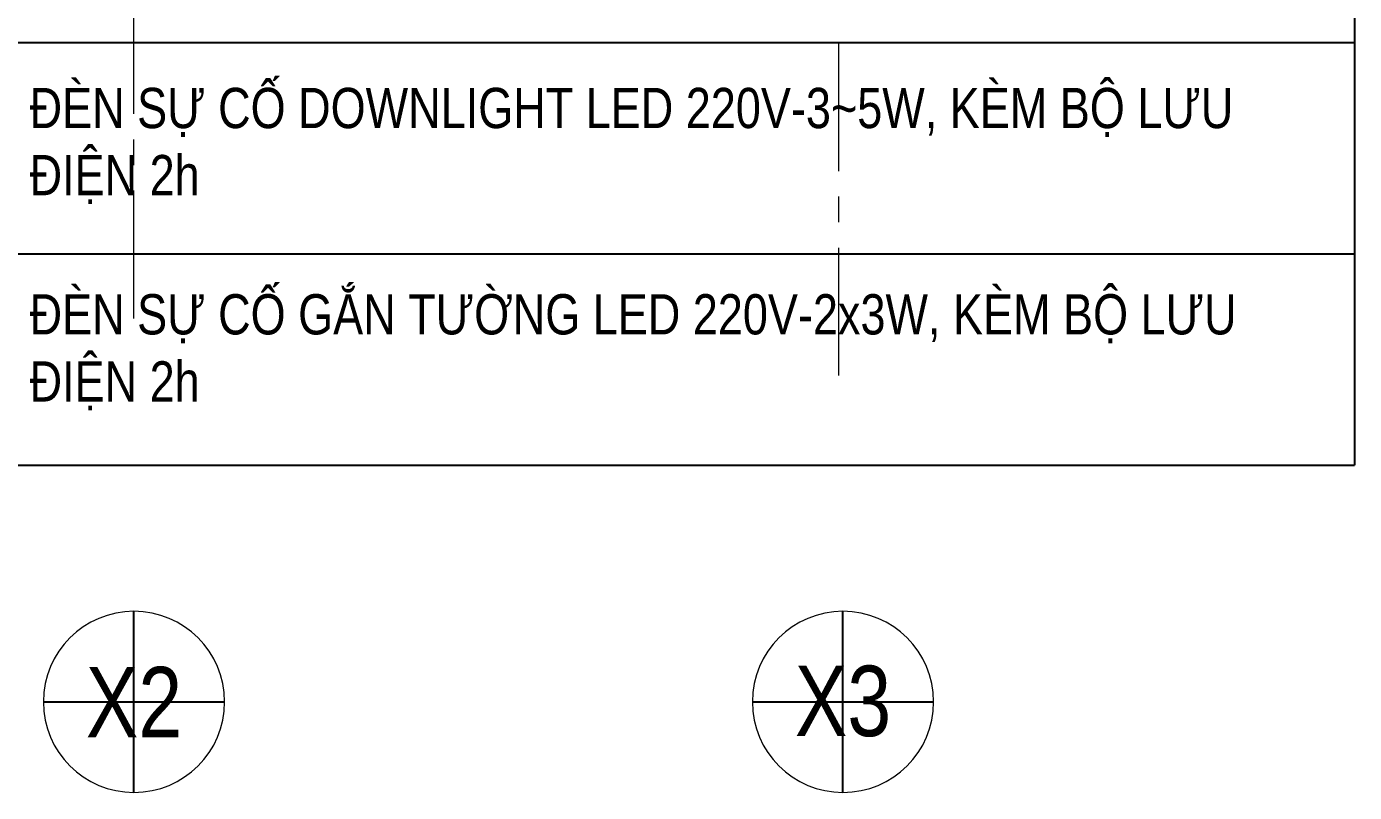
# Model space of a CAD drawing. Header units: millimetres. Extents: x -343543 to 400519, y -115663 to 104219.
# Drawn here: x -176766 to -170174, y -6250 to -2445 of the extents above; entities that cross this region are included whole.
import ezdxf
from ezdxf.enums import TextEntityAlignment as Align
from ezdxf.xclip import XClip

# ---------------------------------------------------------------- set-up
doc = ezdxf.new("R2010")
doc.units = ezdxf.units.MM
doc.header["$XCLIPFRAME"] = 0
doc.linetypes.add('XREF MAT BANG TUONG XAY$0$CENTER', pattern=[50.800000000000004, 31.75, -6.35, 6.35, -6.35])
doc.layers.get('0').update_dxf_attribs({"color": 231, "lineweight": 0})
doc.layers.get('DefPoints').update_dxf_attribs({"color": 191})
for name, color, linetype, lineweight in [('A-SYMBOLS', 10, 'Continuous', 13), ('XREF MAT BANG TUONG XAY$0$00.xref_IKIGAI_Truc$0$A-SYMBOLS', 8, 'Continuous', 13), ('XREF MAT BANG TUONG XAY$0$A-GRID', 8, 'XREF MAT BANG TUONG XAY$0$CENTER', 15)]:
    doc.layers.add(name, color=color, linetype=linetype, lineweight=lineweight)
doc.layers.add('A-TEXT', color=255, linetype='Continuous')
doc.styles.add('VTK_Arial', font='arial.ttf', dxfattribs={"width": 0.8})
doc.styles.add('XREF MAT BANG TUONG XAY$0$00.xref_IKIGAI_Truc$0$VTK_Arial_3.5 mm', font='arial.ttf', dxfattribs={"width": 0.8, "height": 3.5})

# ---------------------------------------------------------------- blocks, each defined once
blk = doc.blocks.new('*U131')
at = {"color": 8}
blk.add_circle((0, 0), 4.5, dxfattribs=at)
at = {"layer": 'DefPoints', "color": 8}
for p, q in [((2.755455298081545e-16, 4.5), (-8.266365894244633e-16, -4.5)), ((-4.5, 5.51091059616309e-16), (4.5, -1.102182119232618e-15))]:
    blk.add_line(p, q, dxfattribs=at)
at = {"color": 8, "style": 'XREF MAT BANG TUONG XAY$0$00.xref_IKIGAI_Truc$0$VTK_Arial_3.5 mm', "width": 0.8}
blk.add_attdef('X12', text='', height=3.5, dxfattribs=at).set_placement((0, 0), align=Align.MIDDLE_CENTER)
blk = doc.blocks.new('XREF MAT BANG TUONG XAY$0$00.xref_IKIGAI_Truc')
at = {"layer": 'XREF MAT BANG TUONG XAY$0$A-GRID', "color": 8, "ltscale": 20}
for points in [[(5100, -3895.000007497932), (5100, 22924.43548412589)], [(8600.000000000018, -4179.127106253174), (8600.000000000018, 22924.4354841252)]]:
    blk.add_lwpolyline(points, dxfattribs=at)
at = {"layer": 'XREF MAT BANG TUONG XAY$0$00.xref_IKIGAI_Truc$0$A-SYMBOLS', "color": 8}
ref = blk.add_blockref('*U131', (5100, -5800), dxfattribs=dict(at, xscale=-100, yscale=100, zscale=100, rotation=180))
ref.add_attrib('X12', 'X2', dxfattribs={"layer": '0', "height": 350, "style": 'XREF MAT BANG TUONG XAY$0$00.xref_IKIGAI_Truc$0$VTK_Arial_3.5 mm', "width": 0.8}).set_placement((5100, -5801.432469304229), align=Align.MIDDLE_CENTER)
ref = blk.add_blockref('*U131', (8620.211447095906, -5800.000000000001), dxfattribs=dict(at, xscale=-100, yscale=100, zscale=100, rotation=180))
ref.add_attrib('X12', 'X3', dxfattribs={"layer": '0', "height": 350, "style": 'XREF MAT BANG TUONG XAY$0$00.xref_IKIGAI_Truc$0$VTK_Arial_3.5 mm', "width": 0.8}).set_placement((8620.211447095906, -5795.225102319237), align=Align.MIDDLE_CENTER)
blk = doc.blocks.new('XREF MAT BANG TUONG XAY$0$xref_IKIGAI_Cot')
at = {"layer": 'XREF MAT BANG TUONG XAY$0$A-GRID', "color": 8, "ltscale": 20}
for points in [[(5100, -3895.000007497932), (5100, 22924.43548412589)], [(8600.000000000018, -4179.127106253174), (8600.000000000018, 22924.4354841252)]]:
    blk.add_lwpolyline(points, dxfattribs=at)
blk = doc.blocks.new('01.Xref _MB T1')
at = {"color": 8}
blk.add_blockref('XREF MAT BANG TUONG XAY$0$00.xref_IKIGAI_Truc', (0.000109863918623887, 0), dxfattribs=at)
ref = blk.add_blockref('XREF MAT BANG TUONG XAY$0$xref_IKIGAI_Cot', (-0.009273172880057245, -1.075099498848431e-05), dxfattribs=at)
XClip(ref).set_block_clipping_path([(-1610.3425959282936, -2225.6693134198044), (41829.12952086335, 21555.881957526355)])

msp = doc.modelspace()

# ---------------------------------------------------------------- block references
at = {"layer": 'A-SYMBOLS'}
msp.add_blockref('01.Xref _MB T1', (-181333.0754867629, 2.91038304567337e-11), dxfattribs=at)

# ---------------------------------------------------------------- next in the draw order: linework, layer by layer
at = {"layer": 'A-TEXT'}
for p, q in [((-170173.5068749466, 574.9252748339713), (-170173.5068749466, -4624.438072141907)), ((-181358.4654304246, -2524.756398653968), (-170173.5068749466, -2524.756398653968)), ((-181358.4654304246, -3574.597235397945), (-170173.5068749466, -3574.597235397945)), ((-181358.4654304246, -4624.438072141907), (-170173.5068749466, -4624.438072141907))]:
    msp.add_line(p, q, dxfattribs=at)

# ---------------------------------------------------------------- next in the draw order: texts
at = {"layer": 'A-TEXT', "char_height": 199.9999999999999, "width": 6377.913984210818, "attachment_point": 1, "style": 'VTK_Arial'}
for s, insert in [('ĐÈN SỰ CỐ DOWNLIGHT LED 220V-3~5W, KÈM BỘ LƯU ĐIỆN 2h', (-176751.4208591574, -2749.676817025953)), ('ĐÈN SỰ CỐ GẮN TƯỜNG LED 220V-2x3W, KÈM BỘ LƯU ĐIỆN 2h', (-176751.4208591574, -3774.59723539793))]:
    msp.add_mtext(s, dxfattribs=dict(at, insert=insert))

doc.saveas('drawing.dxf')
